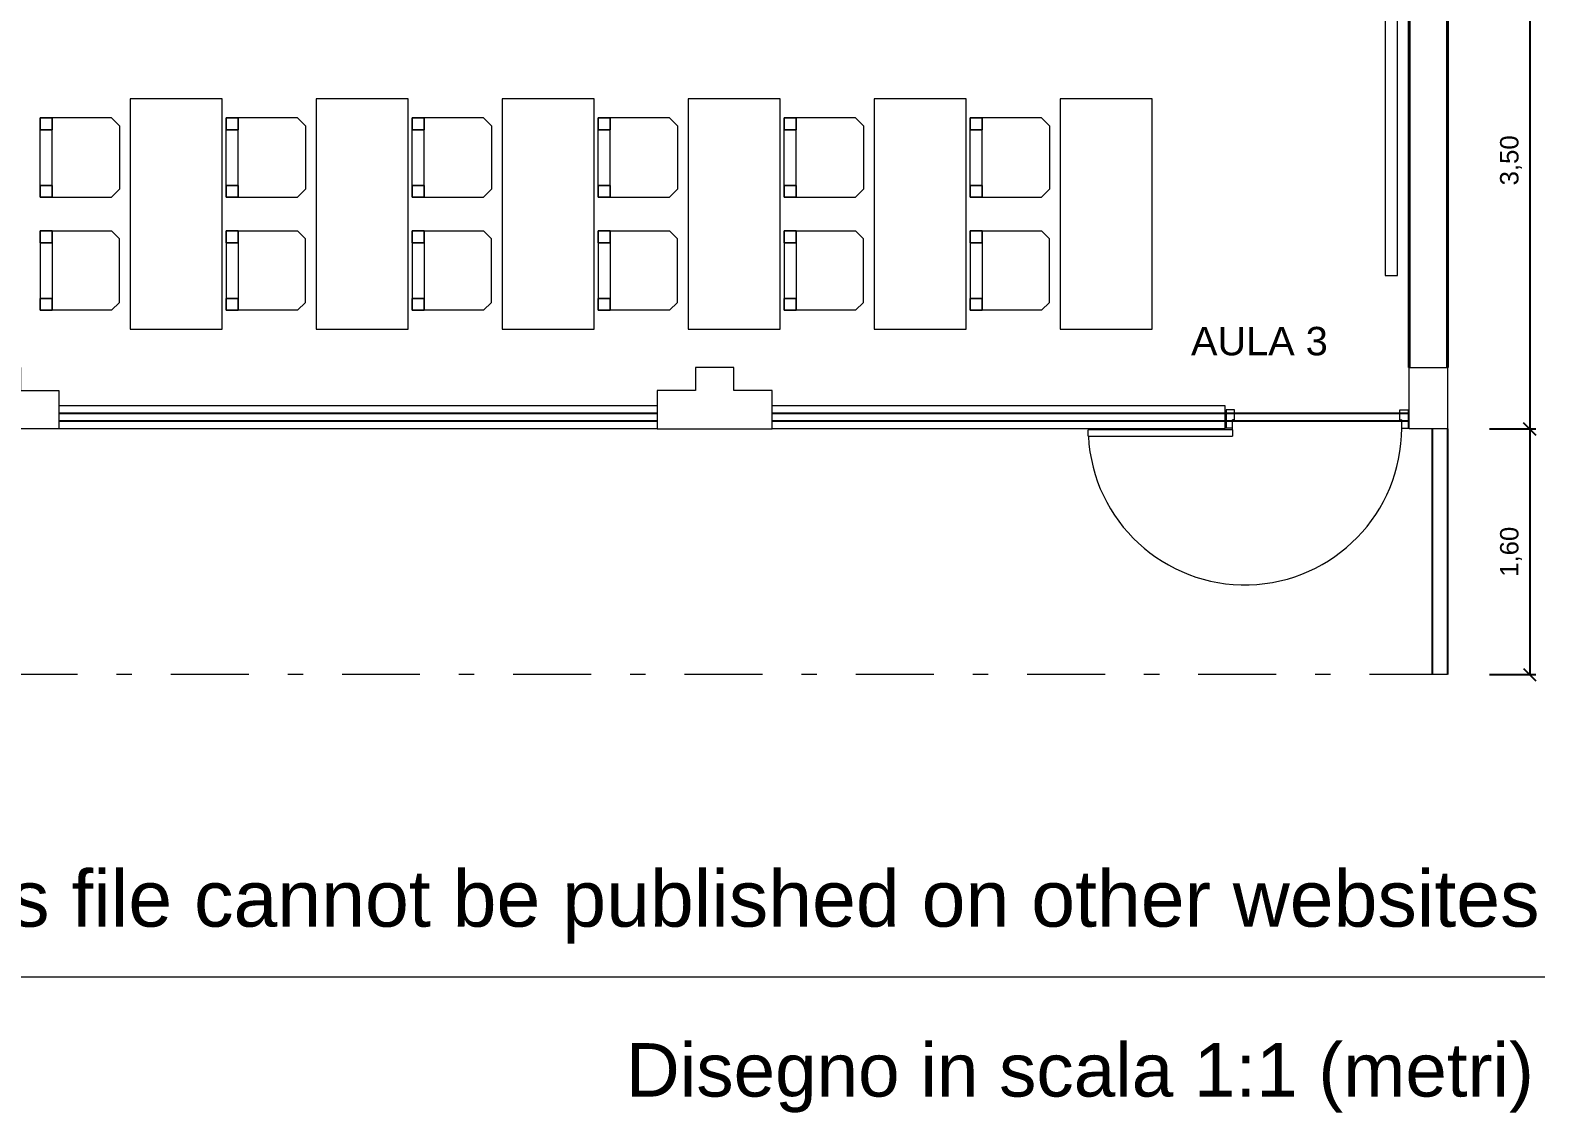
# Model space of a CAD drawing. Header units: millimetres. Extents: x 315.3 to 348.3, y 162.6 to 179.8.
# Drawn here: x 338.4 to 348.27, y 163.72 to 170.77 of the extents above; entities that cross this region are included whole.
import ezdxf

# ---------------------------------------------------------------- set-up
doc = ezdxf.new("R2010")
doc.units = ezdxf.units.MM
doc.linetypes.add('DASHED2', pattern=[9.525, 6.35, -3.175])
doc.linetypes.add('TRATTOPUNTOX2', pattern=[50.8, 25.4, -12.7, 0, -12.7])
for name, color, linetype, lineweight in [('ARREDI attrezzature - furniture', 175, 'Continuous', 9), ('MURATURA sezioni - section wall', 7, 'Continuous', 40), ('PORTE - doors', 2, 'Continuous', 5), ('PROIEZIONI - projections', 145, 'Continuous', 13), ('PROIEZIONI finissime - fine lines', 251, 'Continuous', 9), ('STRUTTURA - structure', 7, 'Continuous', 20), ('www.archweb.it - All rights reserved', 2, 'Continuous', 5)]:
    doc.layers.add(name, color=color, linetype=linetype, lineweight=lineweight)
doc.layers.add('QUOTE - dimension', color=252, linetype='Continuous')
doc.layers.add('SCRITTE - txt', color=252, linetype='Continuous')
doc.layers.add('VETRATE sezioni - windows sections', color=171, linetype='Continuous', true_color=0x4d79ff)
doc.styles.add('ARIAL', font='arial.ttf')
doc.styles.get("Standard").update_dxf_attribs({"font": 'arial.ttf'})
doc.dimstyles.new('aw', dxfattribs={"dimtxt": 0.12, "dimasz": 0.08, "dimexe": 0.04, "dimexo": 0, "dimgap": 0.05, "dimtad": 1, "dimzin": 1, "dimtxsty": 'Standard', "dimblk": 'OBLIQUE', "dimcen": 2.5, "dimadec": 0, "dimazin": 0, "dimtfac": 1, "dimtmove": 0, "dimatfit": 3, "dimfxl": 1, "dimarcsym": 0})

# ---------------------------------------------------------------- blocks, each defined once
blk = doc.blocks.new('_Oblique')
at = {"color": 0, "linetype": 'ByBlock', "lineweight": -2}
blk.add_line((-0.5, -0.5), (0.5, 0.5), dxfattribs=at)
blk = doc.blocks.new('*D13')
at = {"layer": 'DEFPOINTS', "color": 0}
for p in [(347.9102, 171.673), (347.9102, 168.173), (348.1732, 168.173)]:
    blk.add_point(p, dxfattribs=at)
at = {"layer": 'QUOTE - dimension', "color": 0, "lineweight": -2}
for p, q in [((347.9102, 171.673), (348.2132, 171.673)), ((348.1732, 171.673), (348.1732, 168.173)), ((347.9102, 168.173), (348.2132, 168.173))]:
    blk.add_line(p, q, dxfattribs=at)
at = {"layer": 'QUOTE - dimension', "color": 0, "lineweight": -2, "xscale": 0.08, "yscale": 0.08, "zscale": 0.08}
for p, rotation in [((348.1732, 171.673), 90), ((348.1732, 168.173), 270)]:
    blk.add_blockref('_Oblique', p, dxfattribs=dict(at, rotation=rotation))
at = {"layer": 'QUOTE - dimension', "color": 0, "insert": (348.0511, 169.923), "char_height": 0.12, "attachment_point": 5, "rotation": 90}
blk.add_mtext('3,50', dxfattribs=at)
blk = doc.blocks.new('*D14')
at = {"layer": 'DEFPOINTS', "color": 0}
for p in [(347.9102, 168.173), (347.9102, 166.573), (348.1732, 166.573)]:
    blk.add_point(p, dxfattribs=at)
at = {"layer": 'QUOTE - dimension', "color": 0, "lineweight": -2}
for p, q in [((347.9102, 168.173), (348.2132, 168.173)), ((348.1732, 168.173), (348.1732, 166.573)), ((347.9102, 166.573), (348.2132, 166.573))]:
    blk.add_line(p, q, dxfattribs=at)
at = {"layer": 'QUOTE - dimension', "color": 0, "lineweight": -2, "xscale": 0.08, "yscale": 0.08, "zscale": 0.08}
for p, rotation in [((348.1732, 168.173), 90), ((348.1732, 166.573), 270)]:
    blk.add_blockref('_Oblique', p, dxfattribs=dict(at, rotation=rotation))
at = {"layer": 'QUOTE - dimension', "color": 0, "insert": (348.0511, 167.373), "char_height": 0.12, "attachment_point": 5, "rotation": 90}
blk.add_mtext('1,60', dxfattribs=at)

msp = doc.modelspace()

# ---------------------------------------------------------------- linework, layer by layer
at = {"layer": 'ARREDI attrezzature - furniture'}
for p, q in [((338.984, 170.1479, -0.5168), (338.9323, 170.1996, -0.5168)), ((340.1958, 170.1479, -0.5168), (340.1441, 170.1996, -0.5168)), ((341.4081, 170.1479, -0.5168), (341.3564, 170.1996, -0.5168)), ((342.6199, 170.1479, -0.5168), (342.5682, 170.1996, -0.5168)), ((343.8322, 170.1479, -0.5168), (343.7805, 170.1996, -0.5168)), ((345.0444, 170.1479, -0.5168), (344.9927, 170.1996, -0.5168)), ((338.4672, 169.8766), (338.4672, 170.0187)), ((339.679, 169.8766), (339.679, 170.0187)), ((340.8913, 169.8766), (340.8913, 170.0187)), ((342.1031, 169.8766), (342.1031, 170.0187)), ((343.3154, 169.8766), (343.3154, 170.0187)), ((344.5276, 169.8766), (344.5276, 170.0187)), ((338.9323, 169.6828, -0.5168), (338.984, 169.7345, -0.5168)), ((340.1441, 169.6828, -0.5168), (340.1958, 169.7345, -0.5168)), ((341.3564, 169.6828, -0.5168), (341.4081, 169.7345, -0.5168)), ((342.5682, 169.6828, -0.5168), (342.6199, 169.7345, -0.5168)), ((343.7805, 169.6828, -0.5168), (343.8322, 169.7345, -0.5168)), ((344.9927, 169.6828, -0.5168), (345.0444, 169.7345, -0.5168)), ((338.9323, 169.4632, -0.5168), (338.984, 169.4115, -0.5168)), ((340.1441, 169.4632, -0.5168), (340.1958, 169.4115, -0.5168)), ((341.3564, 169.4632, -0.5168), (341.4081, 169.4115, -0.5168)), ((342.5682, 169.4632, -0.5168), (342.6199, 169.4115, -0.5168)), ((343.7805, 169.4632, -0.5168), (343.8322, 169.4115, -0.5168)), ((344.9927, 169.4632, -0.5168), (345.0444, 169.4115, -0.5168)), ((338.4672, 169.2694), (338.4672, 169.1273)), ((339.679, 169.2694), (339.679, 169.1273)), ((340.8913, 169.2694), (340.8913, 169.1273)), ((342.1031, 169.2694), (342.1031, 169.1273)), ((343.3154, 169.2694), (343.3154, 169.1273)), ((344.5276, 169.2694), (344.5276, 169.1273)), ((338.984, 168.9981, -0.5168), (338.9323, 168.9464, -0.5168)), ((340.1958, 168.9981, -0.5168), (340.1441, 168.9464, -0.5168)), ((341.4081, 168.9981, -0.5168), (341.3564, 168.9464, -0.5168)), ((342.6199, 168.9981, -0.5168), (342.5682, 168.9464, -0.5168)), ((343.8322, 168.9981, -0.5168), (343.7805, 168.9464, -0.5168)), ((345.0444, 168.9981, -0.5168), (344.9927, 168.9464, -0.5168))]:
    msp.add_line(p, q, dxfattribs=at)
for points in [[(347.232, 174.173), (347.232, 169.173), (347.312, 169.173), (347.312, 174.173), (347.232, 174.173)], [(339.6527, 168.823), (339.6527, 170.323), (339.0527, 170.323), (339.0527, 168.823), (339.6527, 168.823)], [(340.8645, 168.823), (340.8645, 170.323), (340.2645, 170.323), (340.2645, 168.823), (340.8645, 168.823)], [(342.0768, 168.823), (342.0768, 170.323), (341.4768, 170.323), (341.4768, 168.823), (342.0768, 168.823)], [(343.2886, 168.823), (343.2886, 170.323), (342.6886, 170.323), (342.6886, 168.823), (343.2886, 168.823)], [(344.5008, 168.823), (344.5008, 170.323), (343.9008, 170.323), (343.9008, 168.823), (344.5008, 168.823)], [(345.7131, 168.823), (345.7131, 170.323), (345.1131, 170.323), (345.1131, 168.823), (345.7131, 168.823)], [(338.5448, 169.7603), (338.5448, 170.1221)], [(339.7566, 169.7603), (339.7566, 170.1221)], [(340.9688, 169.7603), (340.9688, 170.1221)], [(342.1806, 169.7603), (342.1806, 170.1221)], [(343.3929, 169.7603), (343.3929, 170.1221)], [(344.6052, 169.7603), (344.6052, 170.1221)], [(338.5448, 169.3857), (338.5448, 169.024)], [(339.7566, 169.3857), (339.7566, 169.024)], [(340.9688, 169.3857), (340.9688, 169.024)], [(342.1806, 169.3857), (342.1806, 169.024)], [(343.3929, 169.3857), (343.3929, 169.024)], [(344.6052, 169.3857), (344.6052, 169.024)]]:
    msp.add_lwpolyline(points, dxfattribs=at)
at = {"layer": 'ARREDI attrezzature - furniture', "elevation": 0.2584}
for points in [[(338.4672, 169.7345), (338.4672, 170.1221), (338.4672, 170.1221)], [(339.679, 169.7345), (339.679, 170.1221), (339.679, 170.1221)], [(340.8913, 169.7345), (340.8913, 170.1221), (340.8913, 170.1221)], [(342.1031, 169.7345), (342.1031, 170.1221), (342.1031, 170.1221)], [(343.3154, 169.7345), (343.3154, 170.1221), (343.3154, 170.1221)], [(344.5276, 169.7345), (344.5276, 170.1221), (344.5276, 170.1221)], [(338.4672, 169.4115), (338.4672, 169.024), (338.4672, 169.024)], [(339.679, 169.4115), (339.679, 169.024), (339.679, 169.024)], [(340.8913, 169.4115), (340.8913, 169.024), (340.8913, 169.024)], [(342.1031, 169.4115), (342.1031, 169.024), (342.1031, 169.024)], [(343.3154, 169.4115), (343.3154, 169.024), (343.3154, 169.024)], [(344.5276, 169.4115), (344.5276, 169.024), (344.5276, 169.024)]]:
    msp.add_lwpolyline(points, dxfattribs=at)
at = {"layer": 'ARREDI attrezzature - furniture'}
for points, invisible_edges in [([(338.5189, 170.1996), (338.5448, 169.6828, 0.5168), (338.9323, 169.6828), (338.9323, 170.1996)], 5), ([(338.9323, 169.6828), (338.9323, 170.1996), (338.984, 170.1479), (338.984, 169.7345)], 1), ([(339.7307, 170.1996), (339.7566, 169.6828, 0.5168), (340.1441, 169.6828), (340.1441, 170.1996)], 5), ([(340.1441, 169.6828), (340.1441, 170.1996), (340.1958, 170.1479), (340.1958, 169.7345)], 1), ([(340.943, 170.1996), (340.9688, 169.6828, 0.5168), (341.3564, 169.6828), (341.3564, 170.1996)], 5), ([(341.3564, 169.6828), (341.3564, 170.1996), (341.4081, 170.1479), (341.4081, 169.7345)], 1), ([(342.1548, 170.1996), (342.1806, 169.6828, 0.5168), (342.5682, 169.6828), (342.5682, 170.1996)], 5), ([(342.5682, 169.6828), (342.5682, 170.1996), (342.6199, 170.1479), (342.6199, 169.7345)], 1), ([(343.3671, 170.1996), (343.3929, 169.6828, 0.5168), (343.7805, 169.6828), (343.7805, 170.1996)], 5), ([(343.7805, 169.6828), (343.7805, 170.1996), (343.8322, 170.1479), (343.8322, 169.7345)], 1), ([(344.5793, 170.1996), (344.6052, 169.6828, 0.5168), (344.9927, 169.6828), (344.9927, 170.1996)], 5), ([(344.9927, 169.6828), (344.9927, 170.1996), (345.0444, 170.1479), (345.0444, 169.7345)], 1), ([(338.4672, 169.7603, 0.5168), (338.4672, 170.1221), (338.4672, 170.1221), (338.4672, 169.7603, 0.5168)], 4), ([(339.679, 169.7603, 0.5168), (339.679, 170.1221), (339.679, 170.1221), (339.679, 169.7603, 0.5168)], 4), ([(340.8913, 169.7603, 0.5168), (340.8913, 170.1221), (340.8913, 170.1221), (340.8913, 169.7603, 0.5168)], 4), ([(342.1031, 169.7603, 0.5168), (342.1031, 170.1221), (342.1031, 170.1221), (342.1031, 169.7603, 0.5168)], 4), ([(343.3154, 169.7603, 0.5168), (343.3154, 170.1221), (343.3154, 170.1221), (343.3154, 169.7603, 0.5168)], 4), ([(344.5276, 169.7603, 0.5168), (344.5276, 170.1221), (344.5276, 170.1221), (344.5276, 169.7603, 0.5168)], 4), ([(338.5189, 168.9464), (338.5448, 169.4632, 0.5168), (338.9323, 169.4632), (338.9323, 168.9464)], 5), ([(338.9323, 169.4632), (338.9323, 168.9464), (338.984, 168.9981), (338.984, 169.4115)], 1), ([(339.7307, 168.9464), (339.7566, 169.4632, 0.5168), (340.1441, 169.4632), (340.1441, 168.9464)], 5), ([(340.1441, 169.4632), (340.1441, 168.9464), (340.1958, 168.9981), (340.1958, 169.4115)], 1), ([(340.943, 168.9464), (340.9688, 169.4632, 0.5168), (341.3564, 169.4632), (341.3564, 168.9464)], 5), ([(341.3564, 169.4632), (341.3564, 168.9464), (341.4081, 168.9981), (341.4081, 169.4115)], 1), ([(342.1548, 168.9464), (342.1806, 169.4632, 0.5168), (342.5682, 169.4632), (342.5682, 168.9464)], 5), ([(342.5682, 169.4632), (342.5682, 168.9464), (342.6199, 168.9981), (342.6199, 169.4115)], 1), ([(343.3671, 168.9464), (343.3929, 169.4632, 0.5168), (343.7805, 169.4632), (343.7805, 168.9464)], 5), ([(343.7805, 169.4632), (343.7805, 168.9464), (343.8322, 168.9981), (343.8322, 169.4115)], 1), ([(344.5793, 168.9464), (344.6052, 169.4632, 0.5168), (344.9927, 169.4632), (344.9927, 168.9464)], 5), ([(344.9927, 169.4632), (344.9927, 168.9464), (345.0444, 168.9981), (345.0444, 169.4115)], 1), ([(338.4672, 169.3857, 0.5168), (338.4672, 169.024), (338.4672, 169.024), (338.4672, 169.3857, 0.5168)], 4), ([(339.679, 169.3857, 0.5168), (339.679, 169.024), (339.679, 169.024), (339.679, 169.3857, 0.5168)], 4), ([(340.8913, 169.3857, 0.5168), (340.8913, 169.024), (340.8913, 169.024), (340.8913, 169.3857, 0.5168)], 4), ([(342.1031, 169.3857, 0.5168), (342.1031, 169.024), (342.1031, 169.024), (342.1031, 169.3857, 0.5168)], 4), ([(343.3154, 169.3857, 0.5168), (343.3154, 169.024), (343.3154, 169.024), (343.3154, 169.3857, 0.5168)], 4), ([(344.5276, 169.3857, 0.5168), (344.5276, 169.024), (344.5276, 169.024), (344.5276, 169.3857, 0.5168)], 4)]:
    msp.add_3dface(points, dxfattribs=dict(at, invisible_edges=invisible_edges))
at = {"layer": 'MURATURA sezioni - section wall'}
for points in [[(347.3878, 171.473), (347.3878, 168.573)], [(347.6378, 171.473), (347.6378, 168.573)]]:
    msp.add_lwpolyline(points, dxfattribs=at)
at = {"layer": 'PORTE - doors'}
for p, q in [((346.2485, 168.2978), (346.1951, 168.2978)), ((346.1951, 168.2978), (346.1951, 168.1792)), ((346.2485, 168.2325), (346.2485, 168.2978)), ((347.3273, 168.2978), (347.3806, 168.2978)), ((347.3273, 168.2325), (347.3273, 168.2978)), ((347.3806, 168.2978), (347.3806, 168.1792)), ((346.2366, 168.1673), (345.2962, 168.1673)), ((345.2962, 168.1257), (345.2962, 168.1673)), ((346.2366, 168.1792), (346.1951, 168.1792)), ((346.2485, 168.2325), (346.2366, 168.2325)), ((346.2366, 168.1792), (346.2366, 168.2325)), ((346.2366, 168.1673), (346.2366, 168.1792)), ((346.2366, 168.1673), (346.2366, 168.1259)), ((347.3273, 168.2325), (347.3391, 168.2325)), ((347.3391, 168.1792), (347.3391, 168.2325)), ((347.3391, 168.1792), (347.3806, 168.1792)), ((345.2962, 168.1257), (346.2366, 168.1259))]:
    msp.add_line(p, q, dxfattribs=at)
at = {"layer": 'PROIEZIONI - projections', "linetype": 'TRATTOPUNTOX2', "ltscale": 0.02}
msp.add_line((347.6378, 166.573), (315.3878, 166.573), dxfattribs=at)
at = {"layer": 'PROIEZIONI finissime - fine lines'}
for p, q in [((342.4878, 168.323), (338.5878, 168.323)), ((346.1878, 168.323), (343.2378, 168.323)), ((342.4878, 168.1731), (338.5878, 168.1732)), ((346.1878, 168.173), (343.2378, 168.173))]:
    msp.add_line(p, q, dxfattribs=at)
msp.add_lwpolyline([(346.1878, 168.173), (346.1878, 168.323)], dxfattribs=at)
msp.add_arc((346.3175, 168.1792), 1.0216, 182.99926, 0, dxfattribs=at)
at = {"layer": 'STRUTTURA - structure'}
for points in [[(338.3378, 168.423), (338.5878, 168.423), (338.5878, 168.173), (337.8378, 168.173), (337.8378, 168.423), (338.0878, 168.423), (338.0878, 168.573), (338.3378, 168.573)], [(342.7378, 168.423), (342.4878, 168.423), (342.4878, 168.173), (343.2378, 168.173), (343.2378, 168.423), (342.9878, 168.423), (342.9878, 168.573), (342.7378, 168.573)], [(347.6378, 168.573), (347.6378, 168.173), (347.3878, 168.173), (347.3878, 168.573)]]:
    msp.add_lwpolyline(points, close=True, dxfattribs=at)
at = {"layer": 'VETRATE sezioni - windows sections'}
for p, q in [((342.4878, 168.273), (338.5878, 168.273)), ((346.1878, 168.273), (343.2378, 168.273)), ((342.4878, 168.223), (338.5878, 168.223)), ((346.1878, 168.223), (343.2378, 168.223)), ((347.5378, 168.173), (347.5378, 166.573)), ((347.6378, 168.173), (347.6378, 166.573))]:
    msp.add_line(p, q, dxfattribs=at)
at = {"layer": 'VETRATE sezioni - windows sections', "linetype": 'DASHED2', "ltscale": 0.2}
for p, q in [((347.3878, 168.273), (346.1878, 168.273)), ((347.3878, 168.273), (346.1878, 168.273)), ((347.3878, 168.223), (346.1878, 168.223)), ((347.3878, 168.223), (346.1878, 168.223))]:
    msp.add_line(p, q, dxfattribs=at)
at = {"layer": 'www.archweb.it - All rights reserved', "color": 253}
msp.add_line((315.38, 164.6033), (348.271, 164.6033), dxfattribs=at)

# ---------------------------------------------------------------- texts
at = {"layer": 'SCRITTE - txt', "lineweight": 0, "style": 'ARIAL'}
msp.add_text('AULA 3', height=0.18519, dxfattribs=at).set_placement((345.9661, 168.653))
at = {"layer": 'www.archweb.it - All rights reserved', "color": 1}
msp.add_text('The contents of this file cannot be published on other websites', height=0.367752, dxfattribs=at).set_placement((334.0447, 164.9308))
at = {"layer": 'www.archweb.it - All rights reserved', "color": 251}
msp.add_text('Disegno in scala 1:1 (metri)', height=0.34801, dxfattribs=at).set_placement((342.2835, 163.824))

# ---------------------------------------------------------------- dimensions: what is measured, and where the dimension line sits
at = {"layer": 'QUOTE - dimension'}
for base, p1, p2, picture, middle in [((348.1732, 168.173), (347.9102, 171.673), (347.9102, 168.173), '*D13', (348.0511, 169.923)), ((348.1732, 166.573), (347.9102, 168.173), (347.9102, 166.573), '*D14', (348.0511, 167.373))]:
    dim = msp.add_linear_dim(base=base, p1=p1, p2=p2, angle=90, dimstyle='aw', dxfattribs=at)
    dim.commit()
    dim.dimension.update_dxf_attribs({"geometry": picture, "text_midpoint": middle})

# ---------------------------------------------------------------- meshes
at = {"layer": 'ARREDI attrezzature - furniture'}
mesh = msp.add_polymesh((6, 3), dxfattribs=at)
for k, corner in enumerate([(338.5448, 170.1221, 1.4211), (338.5448, 170.1221, 0.5168), (338.5448, 170.1221, 0.5168), (338.4672, 170.1221, 1.4211), (338.4672, 170.1221, 0.5168), (338.4672, 170.1221, 0.5168), (338.4672, 170.1996, 1.4211), (338.4672, 170.1996, 0.5168), (338.4672, 170.1221, 0.5168), (338.5448, 170.1996, 1.4211), (338.5448, 170.1996, 0.5168), (338.5448, 170.1221, 0.5168), (338.5448, 170.1996, 1.4211), (338.5448, 170.1996, 1.4211), (338.5448, 170.1221, 1.4211), (338.4672, 170.1996, 1.4211), (338.4672, 170.1996, 1.4211), (338.4672, 170.1221, 1.4211)]):
    mesh.set_mesh_vertex(divmod(k, 3), corner)
mesh = msp.add_polymesh((6, 3), dxfattribs=at)
for k, corner in enumerate([(339.7566, 170.1221, 1.4211), (339.7566, 170.1221, 0.5168), (339.7566, 170.1221, 0.5168), (339.679, 170.1221, 1.4211), (339.679, 170.1221, 0.5168), (339.679, 170.1221, 0.5168), (339.679, 170.1996, 1.4211), (339.679, 170.1996, 0.5168), (339.679, 170.1221, 0.5168), (339.7566, 170.1996, 1.4211), (339.7566, 170.1996, 0.5168), (339.7566, 170.1221, 0.5168), (339.7566, 170.1996, 1.4211), (339.7566, 170.1996, 1.4211), (339.7566, 170.1221, 1.4211), (339.679, 170.1996, 1.4211), (339.679, 170.1996, 1.4211), (339.679, 170.1221, 1.4211)]):
    mesh.set_mesh_vertex(divmod(k, 3), corner)
mesh = msp.add_polymesh((6, 3), dxfattribs=at)
for k, corner in enumerate([(340.9688, 170.1221, 1.4211), (340.9688, 170.1221, 0.5168), (340.9688, 170.1221, 0.5168), (340.8913, 170.1221, 1.4211), (340.8913, 170.1221, 0.5168), (340.8913, 170.1221, 0.5168), (340.8913, 170.1996, 1.4211), (340.8913, 170.1996, 0.5168), (340.8913, 170.1221, 0.5168), (340.9688, 170.1996, 1.4211), (340.9688, 170.1996, 0.5168), (340.9688, 170.1221, 0.5168), (340.9688, 170.1996, 1.4211), (340.9688, 170.1996, 1.4211), (340.9688, 170.1221, 1.4211), (340.8913, 170.1996, 1.4211), (340.8913, 170.1996, 1.4211), (340.8913, 170.1221, 1.4211)]):
    mesh.set_mesh_vertex(divmod(k, 3), corner)
mesh = msp.add_polymesh((6, 3), dxfattribs=at)
for k, corner in enumerate([(342.1806, 170.1221, 1.4211), (342.1806, 170.1221, 0.5168), (342.1806, 170.1221, 0.5168), (342.1031, 170.1221, 1.4211), (342.1031, 170.1221, 0.5168), (342.1031, 170.1221, 0.5168), (342.1031, 170.1996, 1.4211), (342.1031, 170.1996, 0.5168), (342.1031, 170.1221, 0.5168), (342.1806, 170.1996, 1.4211), (342.1806, 170.1996, 0.5168), (342.1806, 170.1221, 0.5168), (342.1806, 170.1996, 1.4211), (342.1806, 170.1996, 1.4211), (342.1806, 170.1221, 1.4211), (342.1031, 170.1996, 1.4211), (342.1031, 170.1996, 1.4211), (342.1031, 170.1221, 1.4211)]):
    mesh.set_mesh_vertex(divmod(k, 3), corner)
mesh = msp.add_polymesh((6, 3), dxfattribs=at)
for k, corner in enumerate([(343.3929, 170.1221, 1.4211), (343.3929, 170.1221, 0.5168), (343.3929, 170.1221, 0.5168), (343.3154, 170.1221, 1.4211), (343.3154, 170.1221, 0.5168), (343.3154, 170.1221, 0.5168), (343.3154, 170.1996, 1.4211), (343.3154, 170.1996, 0.5168), (343.3154, 170.1221, 0.5168), (343.3929, 170.1996, 1.4211), (343.3929, 170.1996, 0.5168), (343.3929, 170.1221, 0.5168), (343.3929, 170.1996, 1.4211), (343.3929, 170.1996, 1.4211), (343.3929, 170.1221, 1.4211), (343.3154, 170.1996, 1.4211), (343.3154, 170.1996, 1.4211), (343.3154, 170.1221, 1.4211)]):
    mesh.set_mesh_vertex(divmod(k, 3), corner)
mesh = msp.add_polymesh((6, 3), dxfattribs=at)
for k, corner in enumerate([(344.6052, 170.1221, 1.4211), (344.6052, 170.1221, 0.5168), (344.6052, 170.1221, 0.5168), (344.5276, 170.1221, 1.4211), (344.5276, 170.1221, 0.5168), (344.5276, 170.1221, 0.5168), (344.5276, 170.1996, 1.4211), (344.5276, 170.1996, 0.5168), (344.5276, 170.1221, 0.5168), (344.6052, 170.1996, 1.4211), (344.6052, 170.1996, 0.5168), (344.6052, 170.1221, 0.5168), (344.6052, 170.1996, 1.4211), (344.6052, 170.1996, 1.4211), (344.6052, 170.1221, 1.4211), (344.5276, 170.1996, 1.4211), (344.5276, 170.1996, 1.4211), (344.5276, 170.1221, 1.4211)]):
    mesh.set_mesh_vertex(divmod(k, 3), corner)
mesh = msp.add_polymesh((6, 3), dxfattribs=at)
for k, corner in enumerate([(338.5448, 169.7603, 1.4211), (338.5448, 169.7603, 0.5168), (338.5448, 169.7603, 0.5168), (338.4672, 169.7603, 1.4211), (338.4672, 169.7603, 0.5168), (338.4672, 169.7603, 0.5168), (338.4672, 169.6828, 1.4211), (338.4672, 169.6828, 0.5168), (338.4672, 169.7603, 0.5168), (338.5448, 169.6828, 1.4211), (338.5448, 169.6828, 0.5168), (338.5448, 169.7603, 0.5168), (338.5448, 169.6828, 1.4211), (338.5448, 169.6828, 1.4211), (338.5448, 169.7603, 1.4211), (338.4672, 169.6828, 1.4211), (338.4672, 169.6828, 1.4211), (338.4672, 169.7603, 1.4211)]):
    mesh.set_mesh_vertex(divmod(k, 3), corner)
mesh = msp.add_polymesh((6, 3), dxfattribs=at)
for k, corner in enumerate([(339.7566, 169.7603, 1.4211), (339.7566, 169.7603, 0.5168), (339.7566, 169.7603, 0.5168), (339.679, 169.7603, 1.4211), (339.679, 169.7603, 0.5168), (339.679, 169.7603, 0.5168), (339.679, 169.6828, 1.4211), (339.679, 169.6828, 0.5168), (339.679, 169.7603, 0.5168), (339.7566, 169.6828, 1.4211), (339.7566, 169.6828, 0.5168), (339.7566, 169.7603, 0.5168), (339.7566, 169.6828, 1.4211), (339.7566, 169.6828, 1.4211), (339.7566, 169.7603, 1.4211), (339.679, 169.6828, 1.4211), (339.679, 169.6828, 1.4211), (339.679, 169.7603, 1.4211)]):
    mesh.set_mesh_vertex(divmod(k, 3), corner)
mesh = msp.add_polymesh((6, 3), dxfattribs=at)
for k, corner in enumerate([(340.9688, 169.7603, 1.4211), (340.9688, 169.7603, 0.5168), (340.9688, 169.7603, 0.5168), (340.8913, 169.7603, 1.4211), (340.8913, 169.7603, 0.5168), (340.8913, 169.7603, 0.5168), (340.8913, 169.6828, 1.4211), (340.8913, 169.6828, 0.5168), (340.8913, 169.7603, 0.5168), (340.9688, 169.6828, 1.4211), (340.9688, 169.6828, 0.5168), (340.9688, 169.7603, 0.5168), (340.9688, 169.6828, 1.4211), (340.9688, 169.6828, 1.4211), (340.9688, 169.7603, 1.4211), (340.8913, 169.6828, 1.4211), (340.8913, 169.6828, 1.4211), (340.8913, 169.7603, 1.4211)]):
    mesh.set_mesh_vertex(divmod(k, 3), corner)
mesh = msp.add_polymesh((6, 3), dxfattribs=at)
for k, corner in enumerate([(342.1806, 169.7603, 1.4211), (342.1806, 169.7603, 0.5168), (342.1806, 169.7603, 0.5168), (342.1031, 169.7603, 1.4211), (342.1031, 169.7603, 0.5168), (342.1031, 169.7603, 0.5168), (342.1031, 169.6828, 1.4211), (342.1031, 169.6828, 0.5168), (342.1031, 169.7603, 0.5168), (342.1806, 169.6828, 1.4211), (342.1806, 169.6828, 0.5168), (342.1806, 169.7603, 0.5168), (342.1806, 169.6828, 1.4211), (342.1806, 169.6828, 1.4211), (342.1806, 169.7603, 1.4211), (342.1031, 169.6828, 1.4211), (342.1031, 169.6828, 1.4211), (342.1031, 169.7603, 1.4211)]):
    mesh.set_mesh_vertex(divmod(k, 3), corner)
mesh = msp.add_polymesh((6, 3), dxfattribs=at)
for k, corner in enumerate([(343.3929, 169.7603, 1.4211), (343.3929, 169.7603, 0.5168), (343.3929, 169.7603, 0.5168), (343.3154, 169.7603, 1.4211), (343.3154, 169.7603, 0.5168), (343.3154, 169.7603, 0.5168), (343.3154, 169.6828, 1.4211), (343.3154, 169.6828, 0.5168), (343.3154, 169.7603, 0.5168), (343.3929, 169.6828, 1.4211), (343.3929, 169.6828, 0.5168), (343.3929, 169.7603, 0.5168), (343.3929, 169.6828, 1.4211), (343.3929, 169.6828, 1.4211), (343.3929, 169.7603, 1.4211), (343.3154, 169.6828, 1.4211), (343.3154, 169.6828, 1.4211), (343.3154, 169.7603, 1.4211)]):
    mesh.set_mesh_vertex(divmod(k, 3), corner)
mesh = msp.add_polymesh((6, 3), dxfattribs=at)
for k, corner in enumerate([(344.6052, 169.7603, 1.4211), (344.6052, 169.7603, 0.5168), (344.6052, 169.7603, 0.5168), (344.5276, 169.7603, 1.4211), (344.5276, 169.7603, 0.5168), (344.5276, 169.7603, 0.5168), (344.5276, 169.6828, 1.4211), (344.5276, 169.6828, 0.5168), (344.5276, 169.7603, 0.5168), (344.6052, 169.6828, 1.4211), (344.6052, 169.6828, 0.5168), (344.6052, 169.7603, 0.5168), (344.6052, 169.6828, 1.4211), (344.6052, 169.6828, 1.4211), (344.6052, 169.7603, 1.4211), (344.5276, 169.6828, 1.4211), (344.5276, 169.6828, 1.4211), (344.5276, 169.7603, 1.4211)]):
    mesh.set_mesh_vertex(divmod(k, 3), corner)
mesh = msp.add_polymesh((6, 3), dxfattribs=at)
for k, corner in enumerate([(338.5448, 169.3857, 1.4211), (338.5448, 169.3857, 0.5168), (338.5448, 169.3857, 0.5168), (338.4672, 169.3857, 1.4211), (338.4672, 169.3857, 0.5168), (338.4672, 169.3857, 0.5168), (338.4672, 169.4632, 1.4211), (338.4672, 169.4632, 0.5168), (338.4672, 169.3857, 0.5168), (338.5448, 169.4632, 1.4211), (338.5448, 169.4632, 0.5168), (338.5448, 169.3857, 0.5168), (338.5448, 169.4632, 1.4211), (338.5448, 169.4632, 1.4211), (338.5448, 169.3857, 1.4211), (338.4672, 169.4632, 1.4211), (338.4672, 169.4632, 1.4211), (338.4672, 169.3857, 1.4211)]):
    mesh.set_mesh_vertex(divmod(k, 3), corner)
mesh = msp.add_polymesh((6, 3), dxfattribs=at)
for k, corner in enumerate([(339.7566, 169.3857, 1.4211), (339.7566, 169.3857, 0.5168), (339.7566, 169.3857, 0.5168), (339.679, 169.3857, 1.4211), (339.679, 169.3857, 0.5168), (339.679, 169.3857, 0.5168), (339.679, 169.4632, 1.4211), (339.679, 169.4632, 0.5168), (339.679, 169.3857, 0.5168), (339.7566, 169.4632, 1.4211), (339.7566, 169.4632, 0.5168), (339.7566, 169.3857, 0.5168), (339.7566, 169.4632, 1.4211), (339.7566, 169.4632, 1.4211), (339.7566, 169.3857, 1.4211), (339.679, 169.4632, 1.4211), (339.679, 169.4632, 1.4211), (339.679, 169.3857, 1.4211)]):
    mesh.set_mesh_vertex(divmod(k, 3), corner)
mesh = msp.add_polymesh((6, 3), dxfattribs=at)
for k, corner in enumerate([(340.9688, 169.3857, 1.4211), (340.9688, 169.3857, 0.5168), (340.9688, 169.3857, 0.5168), (340.8913, 169.3857, 1.4211), (340.8913, 169.3857, 0.5168), (340.8913, 169.3857, 0.5168), (340.8913, 169.4632, 1.4211), (340.8913, 169.4632, 0.5168), (340.8913, 169.3857, 0.5168), (340.9688, 169.4632, 1.4211), (340.9688, 169.4632, 0.5168), (340.9688, 169.3857, 0.5168), (340.9688, 169.4632, 1.4211), (340.9688, 169.4632, 1.4211), (340.9688, 169.3857, 1.4211), (340.8913, 169.4632, 1.4211), (340.8913, 169.4632, 1.4211), (340.8913, 169.3857, 1.4211)]):
    mesh.set_mesh_vertex(divmod(k, 3), corner)
mesh = msp.add_polymesh((6, 3), dxfattribs=at)
for k, corner in enumerate([(342.1806, 169.3857, 1.4211), (342.1806, 169.3857, 0.5168), (342.1806, 169.3857, 0.5168), (342.1031, 169.3857, 1.4211), (342.1031, 169.3857, 0.5168), (342.1031, 169.3857, 0.5168), (342.1031, 169.4632, 1.4211), (342.1031, 169.4632, 0.5168), (342.1031, 169.3857, 0.5168), (342.1806, 169.4632, 1.4211), (342.1806, 169.4632, 0.5168), (342.1806, 169.3857, 0.5168), (342.1806, 169.4632, 1.4211), (342.1806, 169.4632, 1.4211), (342.1806, 169.3857, 1.4211), (342.1031, 169.4632, 1.4211), (342.1031, 169.4632, 1.4211), (342.1031, 169.3857, 1.4211)]):
    mesh.set_mesh_vertex(divmod(k, 3), corner)
mesh = msp.add_polymesh((6, 3), dxfattribs=at)
for k, corner in enumerate([(343.3929, 169.3857, 1.4211), (343.3929, 169.3857, 0.5168), (343.3929, 169.3857, 0.5168), (343.3154, 169.3857, 1.4211), (343.3154, 169.3857, 0.5168), (343.3154, 169.3857, 0.5168), (343.3154, 169.4632, 1.4211), (343.3154, 169.4632, 0.5168), (343.3154, 169.3857, 0.5168), (343.3929, 169.4632, 1.4211), (343.3929, 169.4632, 0.5168), (343.3929, 169.3857, 0.5168), (343.3929, 169.4632, 1.4211), (343.3929, 169.4632, 1.4211), (343.3929, 169.3857, 1.4211), (343.3154, 169.4632, 1.4211), (343.3154, 169.4632, 1.4211), (343.3154, 169.3857, 1.4211)]):
    mesh.set_mesh_vertex(divmod(k, 3), corner)
mesh = msp.add_polymesh((6, 3), dxfattribs=at)
for k, corner in enumerate([(344.6052, 169.3857, 1.4211), (344.6052, 169.3857, 0.5168), (344.6052, 169.3857, 0.5168), (344.5276, 169.3857, 1.4211), (344.5276, 169.3857, 0.5168), (344.5276, 169.3857, 0.5168), (344.5276, 169.4632, 1.4211), (344.5276, 169.4632, 0.5168), (344.5276, 169.3857, 0.5168), (344.6052, 169.4632, 1.4211), (344.6052, 169.4632, 0.5168), (344.6052, 169.3857, 0.5168), (344.6052, 169.4632, 1.4211), (344.6052, 169.4632, 1.4211), (344.6052, 169.3857, 1.4211), (344.5276, 169.4632, 1.4211), (344.5276, 169.4632, 1.4211), (344.5276, 169.3857, 1.4211)]):
    mesh.set_mesh_vertex(divmod(k, 3), corner)
mesh = msp.add_polymesh((6, 3), dxfattribs=at)
for k, corner in enumerate([(338.5448, 169.024, 1.4211), (338.5448, 169.024, 0.5168), (338.5448, 169.024, 0.5168), (338.4672, 169.024, 1.4211), (338.4672, 169.024, 0.5168), (338.4672, 169.024, 0.5168), (338.4672, 168.9464, 1.4211), (338.4672, 168.9464, 0.5168), (338.4672, 169.024, 0.5168), (338.5448, 168.9464, 1.4211), (338.5448, 168.9464, 0.5168), (338.5448, 169.024, 0.5168), (338.5448, 168.9464, 1.4211), (338.5448, 168.9464, 1.4211), (338.5448, 169.024, 1.4211), (338.4672, 168.9464, 1.4211), (338.4672, 168.9464, 1.4211), (338.4672, 169.024, 1.4211)]):
    mesh.set_mesh_vertex(divmod(k, 3), corner)
mesh = msp.add_polymesh((6, 3), dxfattribs=at)
for k, corner in enumerate([(339.7566, 169.024, 1.4211), (339.7566, 169.024, 0.5168), (339.7566, 169.024, 0.5168), (339.679, 169.024, 1.4211), (339.679, 169.024, 0.5168), (339.679, 169.024, 0.5168), (339.679, 168.9464, 1.4211), (339.679, 168.9464, 0.5168), (339.679, 169.024, 0.5168), (339.7566, 168.9464, 1.4211), (339.7566, 168.9464, 0.5168), (339.7566, 169.024, 0.5168), (339.7566, 168.9464, 1.4211), (339.7566, 168.9464, 1.4211), (339.7566, 169.024, 1.4211), (339.679, 168.9464, 1.4211), (339.679, 168.9464, 1.4211), (339.679, 169.024, 1.4211)]):
    mesh.set_mesh_vertex(divmod(k, 3), corner)
mesh = msp.add_polymesh((6, 3), dxfattribs=at)
for k, corner in enumerate([(340.9688, 169.024, 1.4211), (340.9688, 169.024, 0.5168), (340.9688, 169.024, 0.5168), (340.8913, 169.024, 1.4211), (340.8913, 169.024, 0.5168), (340.8913, 169.024, 0.5168), (340.8913, 168.9464, 1.4211), (340.8913, 168.9464, 0.5168), (340.8913, 169.024, 0.5168), (340.9688, 168.9464, 1.4211), (340.9688, 168.9464, 0.5168), (340.9688, 169.024, 0.5168), (340.9688, 168.9464, 1.4211), (340.9688, 168.9464, 1.4211), (340.9688, 169.024, 1.4211), (340.8913, 168.9464, 1.4211), (340.8913, 168.9464, 1.4211), (340.8913, 169.024, 1.4211)]):
    mesh.set_mesh_vertex(divmod(k, 3), corner)
mesh = msp.add_polymesh((6, 3), dxfattribs=at)
for k, corner in enumerate([(342.1806, 169.024, 1.4211), (342.1806, 169.024, 0.5168), (342.1806, 169.024, 0.5168), (342.1031, 169.024, 1.4211), (342.1031, 169.024, 0.5168), (342.1031, 169.024, 0.5168), (342.1031, 168.9464, 1.4211), (342.1031, 168.9464, 0.5168), (342.1031, 169.024, 0.5168), (342.1806, 168.9464, 1.4211), (342.1806, 168.9464, 0.5168), (342.1806, 169.024, 0.5168), (342.1806, 168.9464, 1.4211), (342.1806, 168.9464, 1.4211), (342.1806, 169.024, 1.4211), (342.1031, 168.9464, 1.4211), (342.1031, 168.9464, 1.4211), (342.1031, 169.024, 1.4211)]):
    mesh.set_mesh_vertex(divmod(k, 3), corner)
mesh = msp.add_polymesh((6, 3), dxfattribs=at)
for k, corner in enumerate([(343.3929, 169.024, 1.4211), (343.3929, 169.024, 0.5168), (343.3929, 169.024, 0.5168), (343.3154, 169.024, 1.4211), (343.3154, 169.024, 0.5168), (343.3154, 169.024, 0.5168), (343.3154, 168.9464, 1.4211), (343.3154, 168.9464, 0.5168), (343.3154, 169.024, 0.5168), (343.3929, 168.9464, 1.4211), (343.3929, 168.9464, 0.5168), (343.3929, 169.024, 0.5168), (343.3929, 168.9464, 1.4211), (343.3929, 168.9464, 1.4211), (343.3929, 169.024, 1.4211), (343.3154, 168.9464, 1.4211), (343.3154, 168.9464, 1.4211), (343.3154, 169.024, 1.4211)]):
    mesh.set_mesh_vertex(divmod(k, 3), corner)
mesh = msp.add_polymesh((6, 3), dxfattribs=at)
for k, corner in enumerate([(344.6052, 169.024, 1.4211), (344.6052, 169.024, 0.5168), (344.6052, 169.024, 0.5168), (344.5276, 169.024, 1.4211), (344.5276, 169.024, 0.5168), (344.5276, 169.024, 0.5168), (344.5276, 168.9464, 1.4211), (344.5276, 168.9464, 0.5168), (344.5276, 169.024, 0.5168), (344.6052, 168.9464, 1.4211), (344.6052, 168.9464, 0.5168), (344.6052, 169.024, 0.5168), (344.6052, 168.9464, 1.4211), (344.6052, 168.9464, 1.4211), (344.6052, 169.024, 1.4211), (344.5276, 168.9464, 1.4211), (344.5276, 168.9464, 1.4211), (344.5276, 169.024, 1.4211)]):
    mesh.set_mesh_vertex(divmod(k, 3), corner)

doc.saveas('drawing.dxf')
